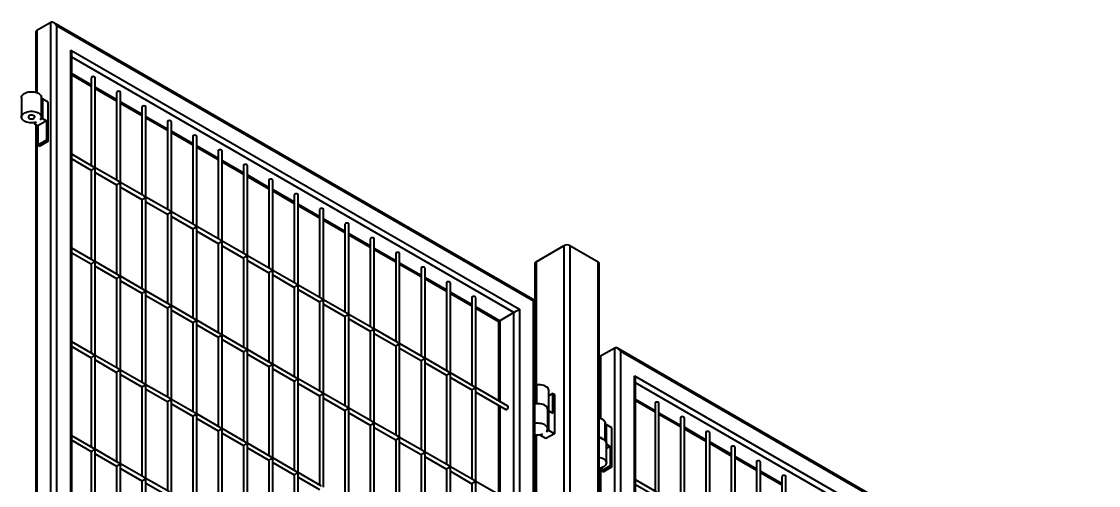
# Model space of a CAD drawing. Header units: millimetres. Extents: x 0 to 420, y 0 to 297.
# Drawn here: x 265.96 to 292.98, y 174.21 to 185.84 of the extents above; entities that cross this region are included whole.
import ezdxf

# ---------------------------------------------------------------- set-up
doc = ezdxf.new("R2010")
doc.units = ezdxf.units.MM

msp = doc.modelspace()

# ---------------------------------------------------------------- linework, layer by layer
at = {"color": 7, "linetype": 'Continuous', "lineweight": 40}
for p, q in [((266.7009, 185.8156), (266.3473, 185.6115)), ((266.7009, 156.4201), (266.7009, 185.8156)), ((278.8358, 178.844), (266.7716, 185.8086)), ((266.8423, 185.7339), (266.8423, 156.5018)), ((278.8065, 178.8271), (266.8423, 185.7339)), ((266.318, 185.5467), (266.318, 184.0644)), ((267.1959, 185.1215), (278.453, 178.6229)), ((267.1959, 156.7059), (267.1959, 185.1215)), ((267.2251, 156.7228), (267.2251, 185.023)), ((267.2251, 184.4993), (267.7115, 184.2185)), ((267.7115, 184.4276), (267.7115, 182.2279)), ((267.8115, 182.1701), (267.8115, 184.4276)), ((267.8115, 184.1608), (268.3479, 183.8512)), ((268.3479, 184.0602), (268.3479, 181.8605)), ((268.4479, 181.8028), (268.4479, 184.0602)), ((265.963, 183.9334), (265.963, 183.4435)), ((266.463, 183.4435), (266.463, 183.9334)), ((266.4887, 183.8967), (266.463, 183.8818)), ((266.4887, 183.8967), (266.4887, 183.4068)), ((266.6302, 183.8151), (266.4887, 183.8967)), ((266.6302, 182.8352), (266.6302, 183.8151)), ((268.4479, 183.7934), (268.9843, 183.4838)), ((268.9843, 183.6928), (268.9843, 181.4931)), ((269.0843, 181.4354), (269.0843, 183.6928)), ((266.3332, 183.317), (266.2766, 183.2843)), ((266.2766, 183.3039), (266.2766, 183.2843)), ((266.2766, 183.2843), (266.3756, 183.2272)), ((266.318, 183.2604), (266.318, 159.5682)), ((266.5877, 183.3496), (266.3756, 183.2272)), ((266.3756, 183.2272), (266.3756, 182.7372)), ((266.4887, 183.4068), (266.4322, 183.3741)), ((266.4887, 183.4068), (266.5877, 183.3496)), ((266.5877, 183.3496), (266.5877, 182.8597)), ((269.0843, 183.426), (269.6207, 183.1164)), ((269.6207, 183.3254), (269.6207, 181.1257)), ((269.7207, 181.068), (269.7207, 183.3254)), ((269.7207, 183.0587), (270.2571, 182.749)), ((270.2571, 182.9581), (270.2571, 180.7583)), ((270.3571, 180.7006), (270.3571, 182.958)), ((266.5877, 182.8597), (266.3756, 182.7372)), ((266.3756, 182.7372), (266.418, 182.7127)), ((266.6302, 182.8352), (266.418, 182.7127)), ((266.5877, 182.8597), (266.6302, 182.8352)), ((270.3571, 182.6913), (270.8935, 182.3816)), ((267.7615, 182.199), (267.2251, 182.5087)), ((267.2251, 182.3932), (267.7115, 182.1124)), ((270.8935, 182.5907), (270.8935, 180.391)), ((270.9935, 180.3332), (270.9935, 182.5907)), ((267.7115, 182.1124), (267.7115, 179.8762)), ((268.3979, 181.8316), (267.8115, 182.1701)), ((267.8115, 179.8185), (267.8115, 182.1124)), ((270.9935, 182.3239), (271.5299, 182.0142)), ((271.5299, 182.2233), (271.5299, 180.0236)), ((271.6299, 179.9658), (271.6299, 182.2233)), ((267.8115, 182.0547), (268.3479, 181.745)), ((271.6299, 181.9565), (272.1663, 181.6468)), ((272.1663, 181.8559), (272.1663, 179.6562)), ((272.2663, 179.5985), (272.2663, 181.8559)), ((268.3479, 181.745), (268.3479, 179.5089)), ((269.0343, 181.4642), (268.4479, 181.8028)), ((268.4479, 179.4511), (268.4479, 181.745)), ((268.4479, 181.6873), (268.9843, 181.3776)), ((272.2663, 181.5891), (272.8027, 181.2795)), ((268.9843, 181.3776), (268.9843, 179.1415)), ((269.6707, 181.0969), (269.0843, 181.4354)), ((269.0843, 179.0837), (269.0843, 181.3776)), ((269.0843, 181.3199), (269.6207, 181.0103)), ((272.8027, 181.4885), (272.8027, 179.2888)), ((272.9027, 179.2311), (272.9027, 181.4885)), ((269.6207, 181.0103), (269.6207, 178.7741)), ((270.3071, 180.7295), (269.7207, 181.068)), ((269.7207, 178.7163), (269.7207, 181.0103)), ((272.9027, 181.2217), (273.4391, 180.9121)), ((273.4391, 181.1211), (273.4391, 178.9214)), ((273.5391, 178.8637), (273.5391, 181.1211)), ((269.7207, 180.9525), (270.2571, 180.6429)), ((273.5391, 180.8544), (274.0755, 180.5447)), ((274.0755, 180.7538), (274.0755, 178.554)), ((274.1755, 178.4963), (274.1755, 180.7537)), ((270.2571, 180.6429), (270.2571, 178.4067)), ((270.9435, 180.3621), (270.3571, 180.7006)), ((270.3571, 178.349), (270.3571, 180.6429)), ((270.3571, 180.5851), (270.8935, 180.2755)), ((274.1755, 180.487), (274.7119, 180.1773)), ((270.8935, 180.2755), (270.8935, 178.0393)), ((271.5799, 179.9947), (270.9935, 180.3332)), ((270.9935, 177.9816), (270.9935, 180.2755)), ((270.9935, 180.2178), (271.5299, 179.9081)), ((274.7119, 180.3864), (274.7119, 178.1866)), ((274.8119, 178.1289), (274.8119, 180.3864)), ((278.8702, 179.8112), (279.5773, 180.2194)), ((279.7187, 180.2194), (280.4258, 179.8112)), ((267.7615, 179.8474), (267.2251, 180.157)), ((267.2251, 180.0416), (267.7115, 179.7608)), ((272.2163, 179.6273), (271.6299, 179.9658)), ((274.8119, 180.1196), (275.3483, 179.8099)), ((275.3483, 180.019), (275.3483, 177.8193)), ((275.4483, 177.7615), (275.4483, 180.019)), ((267.7115, 179.7608), (267.7115, 177.5246)), ((268.3979, 179.48), (267.8115, 179.8185)), ((267.8115, 177.4669), (267.8115, 179.7608)), ((267.8115, 179.703), (268.3479, 179.3934)), ((271.5299, 179.9081), (271.5299, 177.6719)), ((271.6299, 177.6142), (271.6299, 179.9081)), ((271.6299, 179.8504), (272.1663, 179.5407)), ((275.4483, 179.7522), (275.9847, 179.4425)), ((275.9847, 179.6516), (275.9847, 177.4519)), ((276.0847, 177.3942), (276.0847, 179.6516)), ((278.8409, 179.7703), (278.8409, 176.766)), ((280.4551, 147.6225), (280.4551, 179.7703)), ((268.3479, 179.3934), (268.3479, 177.1572)), ((269.0343, 179.1126), (268.4479, 179.4511)), ((268.4479, 177.0995), (268.4479, 179.3934)), ((272.1663, 179.5407), (272.1663, 177.3045)), ((272.8527, 179.2599), (272.2663, 179.5985)), ((272.2663, 177.2468), (272.2663, 179.5407)), ((272.2663, 179.483), (272.8027, 179.1733)), ((276.0847, 179.3848), (276.6211, 179.0752)), ((268.4479, 179.3357), (268.9843, 179.026)), ((272.8027, 179.1733), (272.8027, 176.9372)), ((273.4891, 178.8926), (272.9027, 179.2311)), ((272.9027, 176.8794), (272.9027, 179.1733)), ((272.9027, 179.1156), (273.4391, 178.806)), ((276.6211, 179.2842), (276.6211, 177.0845)), ((276.7211, 177.0268), (276.7211, 179.2842)), ((268.9843, 179.026), (268.9843, 176.7898)), ((269.6707, 178.7452), (269.0843, 179.0837)), ((269.0843, 176.7321), (269.0843, 179.026)), ((269.0843, 178.9683), (269.6207, 178.6586)), ((274.1255, 178.5252), (273.5391, 178.8637)), ((276.7211, 179.0174), (277.2575, 178.7078)), ((277.2575, 178.9168), (277.2575, 176.7171)), ((277.3575, 176.6594), (277.3575, 178.9168)), ((278.8358, 149.4964), (278.8358, 178.844)), ((269.6207, 178.6586), (269.6207, 176.4224)), ((270.3071, 178.3778), (269.7207, 178.7164)), ((269.7207, 176.3647), (269.7207, 178.6586)), ((269.7207, 178.6009), (270.2571, 178.2912)), ((273.4391, 178.806), (273.4391, 176.5698)), ((273.5391, 176.512), (273.5391, 178.8059)), ((273.5391, 178.7482), (274.0755, 178.4386)), ((277.3575, 178.6501), (277.9287, 178.3203)), ((278.453, 178.6229), (278.453, 150.2073)), ((278.8065, 149.5949), (278.8065, 178.8271)), ((270.9435, 178.0105), (270.3571, 178.349)), ((274.0755, 178.4386), (274.0755, 176.2024)), ((274.7619, 178.1578), (274.1755, 178.4963)), ((274.1755, 176.1447), (274.1755, 178.4386)), ((274.1755, 178.3808), (274.7119, 178.0712)), ((277.9287, 178.3203), (277.9287, 176.3296)), ((278.3116, 178.5413), (277.958, 178.3372)), ((270.2571, 178.2912), (270.2571, 176.0551)), ((270.3571, 175.9973), (270.3571, 178.2912)), ((270.3571, 178.2335), (270.8935, 177.9238)), ((274.7119, 178.0712), (274.7119, 175.835)), ((275.3983, 177.7904), (274.8119, 178.1289)), ((274.8119, 175.7773), (274.8119, 178.0712)), ((267.7615, 177.4957), (267.2251, 177.8054)), ((270.8935, 177.9238), (270.8935, 175.6877)), ((271.5799, 177.6431), (270.9935, 177.9816)), ((270.9935, 175.6299), (270.9935, 177.9238)), ((270.9935, 177.8661), (271.5299, 177.5565)), ((274.8119, 178.0135), (275.3483, 177.7038)), ((276.0347, 177.423), (275.4483, 177.7615)), ((267.2251, 177.6899), (267.7115, 177.4091)), ((271.5299, 177.5565), (271.5299, 175.3203)), ((272.2163, 177.2757), (271.6299, 177.6142)), ((271.6299, 175.2626), (271.6299, 177.5565)), ((271.6299, 177.4987), (272.1663, 177.1891)), ((275.3483, 177.7038), (275.3483, 175.4676)), ((275.4483, 175.4099), (275.4483, 177.7038)), ((275.4483, 177.6461), (275.9847, 177.3364)), ((280.843, 177.6515), (280.4895, 177.4474)), ((280.843, 148.256), (280.843, 177.6515)), ((292.978, 170.6799), (280.9137, 177.6445)), ((280.9844, 177.5698), (280.9844, 148.3377)), ((292.9487, 170.663), (280.9844, 177.5698)), ((267.7115, 177.4091), (267.7115, 175.173)), ((268.3979, 177.1283), (267.8115, 177.4669)), ((267.8115, 175.1152), (267.8115, 177.4091)), ((267.8115, 177.3514), (268.3479, 177.0417)), ((272.8527, 176.9083), (272.2663, 177.2468)), ((275.9847, 177.3364), (275.9847, 175.1002)), ((276.6711, 177.0556), (276.0847, 177.3942)), ((276.0847, 175.0425), (276.0847, 177.3364)), ((276.0847, 177.2787), (276.6211, 176.969)), ((280.4602, 177.3827), (280.4602, 175.9003)), ((268.3479, 177.0417), (268.3479, 174.8056)), ((269.0343, 176.761), (268.4479, 177.0995)), ((268.4479, 174.7478), (268.4479, 177.0417)), ((268.4479, 176.984), (268.9843, 176.6744)), ((272.1663, 177.1891), (272.1663, 174.9529)), ((272.2663, 174.8952), (272.2663, 177.1891)), ((272.2663, 177.1314), (272.8027, 176.8217)), ((276.6211, 176.969), (276.6211, 174.7329)), ((277.3075, 176.6883), (276.7211, 177.0268)), ((276.7211, 174.6751), (276.7211, 176.969)), ((281.338, 176.9575), (292.5951, 170.4589)), ((281.338, 148.5418), (281.338, 176.9575)), ((269.6707, 176.3936), (269.0843, 176.7321)), ((272.8027, 176.8217), (272.8027, 174.5855)), ((273.4891, 176.5409), (272.9027, 176.8794)), ((272.9027, 174.5278), (272.9027, 176.8217)), ((272.9027, 176.764), (273.4391, 176.4543)), ((276.7211, 176.9113), (277.2575, 176.6016)), ((278.8358, 176.7689), (278.8773, 176.745)), ((278.8773, 176.745), (278.8773, 176.255)), ((281.3673, 148.5588), (281.3673, 176.8589)), ((268.9843, 176.6744), (268.9843, 174.4382)), ((269.0843, 174.3805), (269.0843, 176.6744)), ((269.0843, 176.6166), (269.6207, 176.307)), ((273.4391, 176.4543), (273.4391, 174.2181)), ((274.1255, 176.1735), (273.5391, 176.5121)), ((273.5391, 174.1604), (273.5391, 176.4543)), ((277.2575, 176.6016), (277.2575, 174.3655)), ((278.1598, 176.1962), (277.3575, 176.6594)), ((277.3575, 174.3077), (277.3575, 176.6016)), ((277.3575, 176.5439), (278.1098, 176.1096)), ((279.1909, 176.0958), (279.1909, 176.5858)), ((279.2874, 176.5082), (279.1909, 176.4525)), ((279.2874, 176.0183), (279.2874, 176.5082)), ((279.2874, 176.5082), (279.3298, 176.4837)), ((279.3298, 176.4837), (279.3298, 175.5039)), ((269.6207, 176.307), (269.6207, 174.0708)), ((270.3071, 176.0262), (269.7207, 176.3647)), ((269.7207, 174.0131), (269.7207, 176.307)), ((269.7207, 176.2492), (270.2571, 175.9396)), ((273.5391, 176.3966), (274.0755, 176.0869)), ((274.7619, 175.8061), (274.1755, 176.1447)), ((277.9287, 176.2141), (277.9287, 173.978)), ((278.8773, 176.255), (278.8358, 176.2789)), ((281.3673, 176.3352), (281.8537, 176.0545)), ((281.8537, 176.2635), (281.8537, 174.0638)), ((281.9537, 174.0061), (281.9537, 176.2635)), ((270.2571, 175.9396), (270.2571, 173.7034)), ((270.9435, 175.6588), (270.3571, 175.9973)), ((270.3571, 173.6457), (270.3571, 175.9396)), ((270.3571, 175.8819), (270.8935, 175.5722)), ((274.0755, 176.0869), (274.0755, 173.8508)), ((274.1755, 173.793), (274.1755, 176.0869)), ((274.1755, 176.0292), (274.7119, 175.7195)), ((279.1626, 175.6222), (279.1626, 176.1122)), ((279.1884, 176.0754), (279.1626, 176.0605)), ((279.1884, 175.5855), (279.1884, 176.0754)), ((279.1884, 176.0754), (279.2874, 176.0183)), ((281.9537, 175.9967), (282.4901, 175.6871)), ((282.4901, 175.8961), (282.4901, 173.6964)), ((282.5901, 173.6387), (282.5901, 175.8961)), ((271.5799, 175.2914), (270.9935, 175.6299)), ((274.7119, 175.7195), (274.7119, 173.4834)), ((275.3983, 175.4388), (274.8119, 175.7773)), ((274.8119, 173.4256), (274.8119, 175.7195)), ((274.8119, 175.6618), (275.3483, 175.3522)), ((280.6051, 175.3298), (280.6051, 175.7693)), ((280.6309, 175.7326), (280.6051, 175.7177)), ((280.6309, 175.7326), (280.6309, 175.2835)), ((280.7723, 175.651), (280.6309, 175.7326)), ((280.7723, 174.6711), (280.7723, 175.651)), ((282.5901, 175.6293), (283.1265, 175.3197)), ((267.7615, 175.1441), (267.2251, 175.4537)), ((267.2251, 175.3383), (267.7115, 175.0575)), ((270.8935, 175.5722), (270.8935, 173.336)), ((270.9935, 173.2783), (270.9935, 175.5722)), ((270.9935, 175.5145), (271.5299, 175.2048)), ((275.3483, 175.3522), (275.3483, 173.116)), ((276.0347, 175.0714), (275.4483, 175.4099)), ((275.4483, 173.0583), (275.4483, 175.3522)), ((278.8409, 175.484), (278.8409, 152.2697)), ((279.0328, 175.4957), (278.9762, 175.463)), ((278.9762, 175.463), (278.9762, 175.4827)), ((279.1177, 175.3814), (278.9762, 175.463)), ((279.3298, 175.5039), (279.1177, 175.3814)), ((279.1884, 175.5855), (279.1318, 175.5528)), ((279.3298, 175.5039), (279.1884, 175.5855)), ((283.1265, 175.5287), (283.1265, 173.329)), ((283.2265, 173.2713), (283.2265, 175.5287)), ((267.7115, 175.0575), (267.7115, 172.8213)), ((268.3979, 174.7767), (267.8115, 175.1152)), ((267.8115, 172.7636), (267.8115, 175.0575)), ((271.5299, 175.2048), (271.5299, 172.9687)), ((272.2163, 174.924), (271.6299, 175.2626)), ((271.6299, 172.9109), (271.6299, 175.2048)), ((271.6299, 175.1471), (272.1663, 174.8374)), ((275.4483, 175.2944), (275.9847, 174.9848)), ((280.6334, 174.7732), (280.6334, 175.2631)), ((280.6334, 175.2412), (280.7299, 175.1855)), ((280.7299, 175.1855), (280.6334, 175.1298)), ((280.7299, 175.1855), (280.7299, 174.6956)), ((283.2265, 175.262), (283.7629, 174.9523)), ((283.7629, 175.1614), (283.7629, 172.9616)), ((283.8629, 172.9039), (283.8629, 175.1614)), ((267.8115, 174.9998), (268.3479, 174.6901)), ((272.1663, 174.8374), (272.1663, 172.6013)), ((272.8527, 174.5567), (272.2663, 174.8952)), ((272.2663, 172.5435), (272.2663, 174.8374)), ((275.9847, 174.9848), (275.9847, 172.7486)), ((276.6711, 174.704), (276.0847, 175.0425)), ((276.0847, 172.6909), (276.0847, 174.9848)), ((276.0847, 174.927), (276.6211, 174.6174)), ((283.8629, 174.8946), (284.3993, 174.5849)), ((284.3993, 174.794), (284.3993, 172.5943)), ((284.4993, 172.5365), (284.4993, 174.794)), ((268.3479, 174.6901), (268.3479, 172.4539)), ((269.0343, 174.4093), (268.4479, 174.7478)), ((268.4479, 172.3962), (268.4479, 174.6901)), ((268.4479, 174.6324), (268.9843, 174.3227)), ((272.2663, 174.7797), (272.8027, 174.4701)), ((273.4891, 174.1893), (272.9027, 174.5278)), ((276.6211, 174.6174), (276.6211, 172.3812)), ((277.3075, 174.3366), (276.7211, 174.6751)), ((276.7211, 172.3235), (276.7211, 174.6174)), ((276.7211, 174.5597), (277.2575, 174.25)), ((280.4602, 174.6358), (280.4602, 151.4041)), ((280.7299, 174.6956), (280.5177, 174.5732)), ((280.5177, 174.6515), (280.5177, 174.5732)), ((280.5177, 174.5732), (280.5602, 174.5487)), ((280.7723, 174.6711), (280.5602, 174.5487)), ((280.7299, 174.6956), (280.7723, 174.6711)), ((284.4993, 174.5272), (285.0357, 174.2175)), ((268.9843, 174.3227), (268.9843, 172.0866)), ((269.6707, 174.0419), (269.0843, 174.3805)), ((269.0843, 172.0288), (269.0843, 174.3227)), ((269.0843, 174.265), (269.6207, 173.9553)), ((272.8027, 174.4701), (272.8027, 172.2339)), ((272.9027, 172.1762), (272.9027, 174.4701)), ((272.9027, 174.4123), (273.4391, 174.1027)), ((277.2575, 174.25), (277.2575, 172.0138)), ((278.1598, 173.8446), (277.3575, 174.3077)), ((277.3575, 171.9561), (277.3575, 174.25)), ((281.9037, 174.0349), (281.3673, 174.3446)), ((285.0357, 174.4266), (285.0357, 172.2269)), ((285.1357, 172.1691), (285.1357, 174.4266)), ((281.3673, 174.2291), (281.8537, 173.9483))]:
    msp.add_line(p, q, dxfattribs=at)
at = {"color": 8, "linetype": 'Continuous', "lineweight": 40}
for p, q in [((266.3473, 185.6115), (266.3473, 184.0551)), ((278.3116, 178.5413), (267.2251, 184.9413)), ((267.2251, 184.5331), (267.7115, 184.2523)), ((267.8115, 184.1946), (268.3479, 183.885)), ((268.4479, 183.8272), (268.9843, 183.5176)), ((269.0843, 183.4599), (269.6207, 183.1502)), ((266.3473, 183.2435), (266.3473, 159.5589)), ((269.7207, 183.0925), (270.2571, 182.7828)), ((270.3571, 182.7251), (270.8935, 182.4154)), ((270.9935, 182.3577), (271.5299, 182.048)), ((271.6299, 181.9903), (272.1663, 181.6807)), ((272.2663, 181.6229), (272.8027, 181.3133)), ((272.9027, 181.2556), (273.4391, 180.9459)), ((273.5391, 180.8882), (274.0755, 180.5785)), ((274.1755, 180.5208), (274.7119, 180.2111)), ((279.5773, 148.0476), (279.5773, 180.2194)), ((279.7187, 180.2194), (279.7187, 148.0476)), ((274.8119, 180.1534), (275.3483, 179.8437)), ((275.4483, 179.786), (275.9847, 179.4764)), ((278.8702, 179.8112), (278.8702, 176.749)), ((280.4258, 147.6394), (280.4258, 179.8112)), ((276.0847, 179.4186), (276.6211, 179.109)), ((276.7211, 179.0512), (277.2575, 178.7416)), ((277.3575, 178.6839), (277.958, 178.3372)), ((277.958, 178.3372), (277.958, 176.3127)), ((278.3116, 150.3228), (278.3116, 178.5413)), ((280.4895, 177.4474), (280.4895, 175.8911)), ((292.4537, 170.3772), (281.3673, 176.7773)), ((277.958, 176.1972), (277.958, 173.9611)), ((281.3673, 176.3691), (281.8537, 176.0883)), ((281.9537, 176.0305), (282.4901, 175.7209)), ((282.5901, 175.6632), (283.1265, 175.3535)), ((278.8702, 175.48), (278.8702, 152.2528)), ((283.2265, 175.2958), (283.7629, 174.9861)), ((283.8629, 174.9284), (284.3993, 174.6187)), ((280.4895, 174.6425), (280.4895, 151.3948)), ((284.4993, 174.561), (285.0357, 174.2514))]:
    msp.add_line(p, q, dxfattribs=at)
at = {"color": 7, "linetype": 'Continuous', "lineweight": 40, "flags": 128}
for points in [[(267.8115, 184.4276), (267.8077, 184.4386), (267.7969, 184.448), (267.7807, 184.4543), (267.7615, 184.4564), (267.7424, 184.4543), (267.7262, 184.448), (267.7153, 184.4386), (267.7115, 184.4276), (267.7115, 184.4276)], [(265.963, 183.9334), (265.9646, 183.9497), (265.9728, 183.9735), (265.9878, 183.9961), (266.0091, 184.017), (266.0362, 184.0355), (266.0683, 184.0511), (266.1044, 184.0634), (266.1436, 184.0721), (266.1848, 184.0768), (266.2268, 184.0775), (266.2683, 184.0742), (266.3083, 184.0668), (266.3457, 184.0558), (266.3792, 184.0412), (266.4081, 184.0236), (266.4315, 184.0035), (266.4488, 183.9814), (266.4593, 183.958), (266.463, 183.9338), (266.463, 183.9334)], [(268.4479, 184.0602), (268.4441, 184.0712), (268.4333, 184.0806), (268.4171, 184.0869), (268.3979, 184.0891), (268.3788, 184.0869), (268.3626, 184.0806), (268.3517, 184.0713), (268.3479, 184.0602), (268.3479, 184.0602)], [(269.0843, 183.6928), (269.0805, 183.7039), (269.0697, 183.7132), (269.0535, 183.7195), (269.0343, 183.7217), (269.0152, 183.7195), (268.999, 183.7132), (268.9881, 183.7039), (268.9843, 183.6928), (268.9843, 183.6928)], [(266.3332, 183.317), (266.2948, 183.3071), (266.2541, 183.3012), (266.2123, 183.2992), (266.1705, 183.3013), (266.1299, 183.3074), (266.0916, 183.3173), (266.0567, 183.3308), (266.0263, 183.3475), (266.0011, 183.3669), (265.9819, 183.3885), (265.9692, 183.4116), (265.9634, 183.4356), (265.9646, 183.4598), (265.9728, 183.4835), (265.9878, 183.5062), (266.0091, 183.527), (266.0362, 183.5456), (266.0683, 183.5612), (266.1044, 183.5735), (266.1436, 183.5822), (266.1848, 183.5869), (266.2268, 183.5876), (266.2683, 183.5842), (266.3083, 183.5769), (266.3457, 183.5658), (266.3792, 183.5513), (266.4081, 183.5337), (266.4315, 183.5136), (266.4488, 183.4915), (266.4593, 183.468), (266.463, 183.4439), (266.4596, 183.4197), (266.4492, 183.3963), (266.4322, 183.3741)], [(266.2695, 183.4109), (266.2837, 183.4219), (266.2916, 183.4349), (266.2925, 183.4487), (266.2863, 183.462), (266.2736, 183.4736), (266.2555, 183.4826), (266.2337, 183.4881), (266.21, 183.4897), (266.1866, 183.4871), (266.1655, 183.4807), (266.1486, 183.4709), (266.1375, 183.4588), (266.133, 183.4452), (266.1357, 183.4316), (266.1452, 183.4189), (266.1608, 183.4085), (266.181, 183.4012), (266.204, 183.3976), (266.2278, 183.3981), (266.2503, 183.4027), (266.2695, 183.4109)], [(269.7207, 183.3254), (269.7169, 183.3365), (269.7061, 183.3458), (269.6899, 183.3521), (269.6707, 183.3543), (269.6516, 183.3521), (269.6354, 183.3458), (269.6245, 183.3365), (269.6207, 183.3254), (269.6207, 183.3254)], [(270.3571, 182.958), (270.3533, 182.9691), (270.3425, 182.9785), (270.3263, 182.9847), (270.3071, 182.9869), (270.288, 182.9847), (270.2718, 182.9785), (270.2609, 182.9691), (270.2571, 182.9581)], [(270.9935, 182.5907), (270.9897, 182.6017), (270.9789, 182.6111), (270.9627, 182.6173), (270.9435, 182.6195), (270.9244, 182.6173), (270.9082, 182.6111), (270.8973, 182.6017), (270.8935, 182.5907), (270.8935, 182.5907)], [(271.6299, 182.2233), (271.6261, 182.2343), (271.6153, 182.2437), (271.5991, 182.25), (271.5799, 182.2521), (271.5608, 182.2499), (271.5446, 182.2437), (271.5337, 182.2343), (271.5299, 182.2233), (271.5299, 182.2233)], [(272.2663, 181.8559), (272.2625, 181.8669), (272.2517, 181.8763), (272.2354, 181.8826), (272.2163, 181.8848), (272.1972, 181.8826), (272.181, 181.8763), (272.1701, 181.8669), (272.1663, 181.8559), (272.1663, 181.8559)], [(272.9027, 181.4885), (272.8989, 181.4996), (272.8881, 181.5089), (272.8718, 181.5152), (272.8527, 181.5174), (272.8336, 181.5152), (272.8174, 181.5089), (272.8065, 181.4996), (272.8027, 181.4885), (272.8027, 181.4885)], [(273.5391, 181.1211), (273.5353, 181.1322), (273.5245, 181.1415), (273.5082, 181.1478), (273.4891, 181.15), (273.47, 181.1478), (273.4537, 181.1415), (273.4429, 181.1322), (273.4391, 181.1211), (273.4391, 181.1211)], [(274.1755, 180.7537), (274.1717, 180.7648), (274.1609, 180.7742), (274.1446, 180.7804), (274.1255, 180.7826), (274.1064, 180.7804), (274.0901, 180.7742), (274.0793, 180.7648), (274.0755, 180.7538), (274.0755, 180.7538)], [(274.8119, 180.3864), (274.8081, 180.3974), (274.7973, 180.4068), (274.781, 180.413), (274.7619, 180.4152), (274.7428, 180.413), (274.7265, 180.4068), (274.7157, 180.3974), (274.7119, 180.3864), (274.7119, 180.3864)], [(275.4483, 180.019), (275.4445, 180.03), (275.4336, 180.0394), (275.4174, 180.0456), (275.3983, 180.0478), (275.3792, 180.0456), (275.3629, 180.0394), (275.3521, 180.03), (275.3483, 180.019), (275.3483, 180.019)], [(276.0847, 179.6516), (276.0809, 179.6626), (276.07, 179.672), (276.0538, 179.6783), (276.0347, 179.6805), (276.0156, 179.6783), (275.9993, 179.672), (275.9885, 179.6626), (275.9847, 179.6516), (275.9847, 179.6516)], [(276.7211, 179.2842), (276.7173, 179.2953), (276.7064, 179.3046), (276.6902, 179.3109), (276.6711, 179.3131), (276.6519, 179.3109), (276.6357, 179.3046), (276.6249, 179.2953), (276.6211, 179.2842), (276.6211, 179.2842)], [(277.3575, 178.9168), (277.3537, 178.9279), (277.3428, 178.9372), (277.3266, 178.9435), (277.3075, 178.9457), (277.2883, 178.9435), (277.2721, 178.9372), (277.2613, 178.9279), (277.2575, 178.9168), (277.2575, 178.9168)], [(279.1909, 176.5858), (279.1905, 176.5937), (279.1847, 176.6177), (279.172, 176.6408), (279.1528, 176.6624), (279.1276, 176.6817), (279.0971, 176.6984), (279.0623, 176.7119), (279.024, 176.7219), (278.9834, 176.728), (278.9416, 176.7301), (278.8997, 176.7281), (278.8773, 176.7253)], [(278.1348, 176.1121), (278.1483, 176.123), (278.1598, 176.1385), (278.1675, 176.1562), (278.1701, 176.1733), (278.1675, 176.1874), (278.1598, 176.1962), (278.1598, 176.1962)], [(279.1626, 176.1122), (279.1626, 176.1126), (279.159, 176.1367), (279.1484, 176.1601), (279.1312, 176.1822), (279.1078, 176.2024), (279.0789, 176.2199), (279.0453, 176.2345), (279.008, 176.2456), (278.968, 176.2529), (278.9264, 176.2563), (278.8844, 176.2556), (278.8433, 176.2508), (278.8358, 176.2495)], [(279.1884, 176.0754), (279.1893, 176.0796), (279.1905, 176.1038), (279.1847, 176.1278), (279.172, 176.1509), (279.1528, 176.1724), (279.1276, 176.1918), (279.103, 176.2057)], [(281.9537, 176.2635), (281.9499, 176.2746), (281.939, 176.2839), (281.9228, 176.2902), (281.9037, 176.2924), (281.8845, 176.2902), (281.8683, 176.2839), (281.8575, 176.2746), (281.8537, 176.2635), (281.8537, 176.2635)], [(278.1098, 176.1096), (278.1213, 176.1074), (278.1348, 176.1121)], [(280.4551, 175.9016), (280.4878, 175.8917), (280.5214, 175.8771), (280.5503, 175.8596), (280.5737, 175.8394), (280.5909, 175.8173), (280.6015, 175.7939), (280.6051, 175.7697), (280.6051, 175.7693)], [(282.5901, 175.8961), (282.5863, 175.9072), (282.5754, 175.9165), (282.5592, 175.9228), (282.5401, 175.925), (282.5209, 175.9228), (282.5047, 175.9165), (282.4939, 175.9072), (282.4901, 175.8961), (282.4901, 175.8961)], [(279.1318, 175.5528), (279.1488, 175.575), (279.1592, 175.5985), (279.1626, 175.6226), (279.159, 175.6468), (279.1484, 175.6702), (279.1312, 175.6923), (279.1078, 175.7124), (279.0789, 175.73), (279.0453, 175.7446), (279.008, 175.7556), (278.968, 175.763), (278.9264, 175.7663), (278.8844, 175.7656), (278.8433, 175.7609), (278.8358, 175.7596)], [(280.4551, 175.4014), (280.4665, 175.3992), (280.5048, 175.3893), (280.5396, 175.3758), (280.5701, 175.3591), (280.5953, 175.3397), (280.6145, 175.3181), (280.6272, 175.295), (280.633, 175.2711), (280.6334, 175.2631)], [(283.2265, 175.5287), (283.2227, 175.5398), (283.2118, 175.5491), (283.1956, 175.5554), (283.1765, 175.5576), (283.1573, 175.5554), (283.1411, 175.5491), (283.1303, 175.5398), (283.1265, 175.5287), (283.1265, 175.5287)], [(283.8629, 175.1614), (283.8591, 175.1724), (283.8482, 175.1818), (283.832, 175.188), (283.8129, 175.1902), (283.7937, 175.188), (283.7775, 175.1818), (283.7667, 175.1724), (283.7629, 175.1614), (283.7629, 175.1614)], [(280.4551, 174.9114), (280.4665, 174.9093), (280.5048, 174.8993), (280.5396, 174.8858), (280.5701, 174.8692), (280.5953, 174.8498), (280.6145, 174.8282), (280.6272, 174.8051), (280.633, 174.7811), (280.6318, 174.7569), (280.6236, 174.7331), (280.6086, 174.7105), (280.5873, 174.6896), (280.5602, 174.6711), (280.5281, 174.6555), (280.492, 174.6432), (280.4551, 174.6349)], [(284.4993, 174.794), (284.4955, 174.805), (284.4846, 174.8144), (284.4684, 174.8206), (284.4493, 174.8228), (284.4301, 174.8206), (284.4139, 174.8144), (284.4031, 174.805), (284.3993, 174.794)], [(285.1357, 174.4266), (285.1318, 174.4376), (285.121, 174.447), (285.1048, 174.4533), (285.0857, 174.4554), (285.0665, 174.4533), (285.0503, 174.447), (285.0395, 174.4376), (285.0357, 174.4266), (285.0357, 174.4266)]]:
    msp.add_lwpolyline(points, dxfattribs=at)
at = {"color": 7, "linetype": 'Continuous', "lineweight": 40}
for centre, radius, start, end in [((279.648, 180.0829), 0.1537, 62.61403, 117.38755), ((278.8909, 179.7653), 0.0503, 114.3785, 174.30173), ((280.4051, 179.7653), 0.0503, 5.69149, 65.61427), ((278.9123, 175.8918), 0.4141, 259.35745, 286.92063), ((280.3894, 175.1337), 0.2857, 56.89733, 76.70817)]:
    msp.add_arc(centre, radius, start, end, dxfattribs=at)
for centre, major_axis, ratio, start_param, end_param in [((266.418, 185.489), (-0.0707, 0.1225), 0.5773346, 6.2831447, 7.0685428), ((266.7716, 185.6931), (-0.0707, 0.1225), 0.5773346, 4.7123483, 6.2831447), ((267.1251, 185.0807), (-0.0707, 0.1225), 0.5773346, 3.9269502, 4.7123483), ((267.7615, 182.1413), (0.05, 0.0289), 0.0000704, 3.141552, 5.4977465), ((267.7615, 182.1413), (-0.0354, 0.0612), 0.5773346, 4.7123483, 5.4978278), ((267.7615, 182.1413), (0.05, 0.0289), 0.0000704, 5.4977465, 6.2831447), ((267.7615, 182.1413), (-0.0354, 0.0612), 0.5773346, 3.9269502, 4.7123483), ((268.3979, 181.7739), (-0.0354, 0.0612), 0.5773346, 4.7123483, 5.4978278), ((268.3979, 181.7739), (0.05, 0.0289), 0.0000704, 3.141552, 5.4977465), ((268.3979, 181.7739), (0.05, 0.0289), 0.0000704, 5.4977465, 6.2831447), ((268.3979, 181.7739), (-0.0354, 0.0612), 0.5773346, 3.9269502, 4.7123483), ((269.0343, 181.4065), (0.05, 0.0289), 0.0000704, 3.141552, 5.4977465), ((269.0343, 181.4065), (-0.0354, 0.0612), 0.5773346, 4.7123483, 5.4978278), ((269.0343, 181.4065), (0.05, 0.0289), 0.0000704, 5.4977465, 6.2831447), ((269.0343, 181.4065), (-0.0354, 0.0612), 0.5773346, 3.9269502, 4.7123483), ((269.6707, 181.0391), (0.05, 0.0289), 0.0000704, 3.141552, 5.4977465), ((269.6707, 181.0391), (-0.0354, 0.0612), 0.5773346, 4.7123483, 5.4978278), ((269.6707, 181.0391), (0.05, 0.0289), 0.0000704, 5.4977465, 6.2831447), ((269.6707, 181.0391), (-0.0354, 0.0612), 0.5773346, 3.9269502, 4.7123483), ((270.3071, 180.6717), (0.05, 0.0289), 0.0000704, 3.141552, 5.4977465), ((270.3071, 180.6717), (-0.0354, 0.0612), 0.5773346, 4.7123483, 5.4978278), ((270.3071, 180.6717), (0.05, 0.0289), 0.0000704, 5.4977465, 6.2831447), ((270.3071, 180.6717), (-0.0354, 0.0612), 0.5773346, 3.9269502, 4.7123483), ((270.9435, 180.3044), (0.05, 0.0289), 0.0000704, 3.141552, 5.4977465), ((270.9435, 180.3044), (-0.0354, 0.0612), 0.5773346, 4.7123483, 5.4978278), ((270.9435, 180.3044), (0.05, 0.0289), 0.0000704, 5.4977465, 6.2831447), ((270.9435, 180.3044), (-0.0354, 0.0612), 0.5773346, 3.9269502, 4.7123483), ((271.5799, 179.937), (0.05, 0.0289), 0.0000704, 3.141552, 5.4977465), ((271.5799, 179.937), (-0.0354, 0.0612), 0.5773346, 4.7123483, 5.4978278), ((271.5799, 179.937), (0.05, 0.0289), 0.0000704, 5.4977465, 6.2831447), ((271.5799, 179.937), (-0.0354, 0.0612), 0.5773346, 3.9269502, 4.7123483), ((267.7615, 179.7896), (0.05, 0.0289), 0.0000704, 3.141552, 5.4977465), ((267.7615, 179.7896), (-0.0354, 0.0612), 0.5773346, 4.7123483, 5.4978278), ((267.7615, 179.7896), (0.05, 0.0289), 0.0000704, 5.4977465, 6.2831447), ((267.7615, 179.7896), (-0.0354, 0.0612), 0.5773346, 3.9269502, 4.7123483), ((268.3979, 179.4223), (0.05, 0.0289), 0.0000704, 3.141552, 5.4977465), ((268.3979, 179.4223), (-0.0354, 0.0612), 0.5773346, 4.7123483, 5.4978278), ((268.3979, 179.4223), (0.05, 0.0289), 0.0000704, 5.4977465, 6.2831447), ((268.3979, 179.4223), (-0.0354, 0.0612), 0.5773346, 3.9269502, 4.7123483), ((272.2163, 179.5696), (0.05, 0.0289), 0.0000704, 3.141552, 5.4977465), ((272.2163, 179.5696), (-0.0354, 0.0612), 0.5773346, 4.7123483, 5.4978278), ((272.2163, 179.5696), (0.05, 0.0289), 0.0000704, 5.4977465, 6.2831447), ((272.2163, 179.5696), (-0.0354, 0.0612), 0.5773346, 3.9269502, 4.7123483), ((269.0343, 179.0549), (-0.0354, 0.0612), 0.5773346, 4.7123483, 5.4978278), ((272.8527, 179.2022), (0.05, 0.0289), 0.0000704, 3.141552, 5.4977465), ((272.8527, 179.2022), (-0.0354, 0.0612), 0.5773346, 4.7123483, 5.4978278), ((272.8527, 179.2022), (0.05, 0.0289), 0.0000704, 5.4977465, 6.2831447), ((272.8527, 179.2022), (-0.0354, 0.0612), 0.5773346, 3.9269502, 4.7123483), ((269.0343, 179.0549), (0.05, 0.0289), 0.0000704, 3.141552, 5.4977465), ((269.0343, 179.0549), (0.05, 0.0289), 0.0000704, 5.4977465, 6.2831447), ((269.0343, 179.0549), (-0.0354, 0.0612), 0.5773346, 3.9269502, 4.7123483), ((273.4891, 178.8348), (0.05, 0.0289), 0.0000704, 3.141552, 5.4977465), ((273.4891, 178.8348), (-0.0354, 0.0612), 0.5773346, 4.7123483, 5.4978278), ((273.4891, 178.8348), (0.05, 0.0289), 0.0000704, 5.4977465, 6.2831447), ((273.4891, 178.8348), (-0.0354, 0.0612), 0.5773346, 3.9269502, 4.7123483), ((278.7358, 178.7863), (0.1, 0.0577), 0.0000704, 5.4977465, 6.2831447), ((269.6707, 178.6875), (0.05, 0.0289), 0.0000704, 3.141552, 5.4977465), ((269.6707, 178.6875), (-0.0354, 0.0612), 0.5773346, 4.7123483, 5.4978278), ((269.6707, 178.6875), (0.05, 0.0289), 0.0000704, 5.4977465, 6.2831447), ((269.6707, 178.6875), (-0.0354, 0.0612), 0.5773346, 3.9269502, 4.7123483), ((278.3823, 178.5821), (0.1, 0.0577), 0.0000704, 3.9269502, 5.4977465), ((270.3071, 178.3201), (0.05, 0.0289), 0.0000704, 3.141552, 5.4977465), ((270.3071, 178.3201), (-0.0354, 0.0612), 0.5773346, 4.7123483, 5.4978278), ((270.3071, 178.3201), (0.05, 0.0289), 0.0000704, 5.4977465, 6.2831447), ((270.3071, 178.3201), (-0.0354, 0.0612), 0.5773346, 3.9269502, 4.7123483), ((274.1255, 178.4674), (0.05, 0.0289), 0.0000704, 3.141552, 5.4977465), ((274.1255, 178.4674), (-0.0354, 0.0612), 0.5773346, 4.7123483, 5.4978278), ((274.1255, 178.4674), (0.05, 0.0289), 0.0000704, 5.4977465, 6.2831447), ((274.1255, 178.4674), (-0.0354, 0.0612), 0.5773346, 3.9269502, 4.7123483), ((278.0287, 178.378), (0.1, 0.0577), 0.0000704, 3.141552, 3.9269502), ((274.7619, 178.1001), (0.05, 0.0289), 0.0000704, 3.141552, 5.4977465), ((274.7619, 178.1001), (-0.0354, 0.0612), 0.5773346, 4.7123483, 5.4978278), ((274.7619, 178.1001), (0.05, 0.0289), 0.0000704, 5.4977465, 6.2831447), ((274.7619, 178.1001), (-0.0354, 0.0612), 0.5773346, 3.9269502, 4.7123483), ((270.9435, 177.9527), (0.05, 0.0289), 0.0000704, 3.141552, 5.4977465), ((270.9435, 177.9527), (-0.0354, 0.0612), 0.5773346, 4.7123483, 5.4978278), ((270.9435, 177.9527), (0.05, 0.0289), 0.0000704, 5.4977465, 6.2831447), ((270.9435, 177.9527), (-0.0354, 0.0612), 0.5773346, 3.9269502, 4.7123483), ((275.3983, 177.7327), (-0.0354, 0.0612), 0.5773346, 4.7123483, 5.4978278), ((275.3983, 177.7327), (0.05, 0.0289), 0.0000704, 5.4977465, 6.2831447), ((267.7615, 177.438), (-0.0354, 0.0612), 0.5773346, 4.7123483, 5.4978278), ((271.5799, 177.5853), (0.05, 0.0289), 0.0000704, 3.141552, 5.4977465), ((271.5799, 177.5853), (-0.0354, 0.0612), 0.5773346, 4.7123483, 5.4978278), ((271.5799, 177.5853), (0.05, 0.0289), 0.0000704, 5.4977465, 6.2831447), ((271.5799, 177.5853), (-0.0354, 0.0612), 0.5773346, 3.9269502, 4.7123483), ((275.3983, 177.7327), (0.05, 0.0289), 0.0000704, 3.141552, 5.4977465), ((275.3983, 177.7327), (-0.0354, 0.0612), 0.5773346, 3.9269502, 4.7123483), ((280.9137, 177.529), (-0.0707, 0.1225), 0.5773346, 4.7123483, 6.2831447), ((267.7615, 177.438), (0.05, 0.0289), 0.0000704, 3.141552, 5.4977465), ((267.7615, 177.438), (0.05, 0.0289), 0.0000704, 5.4977465, 6.2831447), ((267.7615, 177.438), (-0.0354, 0.0612), 0.5773346, 3.9269502, 4.7123483), ((272.2163, 177.2179), (0.05, 0.0289), 0.0000704, 3.141552, 5.4977465), ((272.2163, 177.2179), (-0.0354, 0.0612), 0.5773346, 4.7123483, 5.4978278), ((272.2163, 177.2179), (0.05, 0.0289), 0.0000704, 5.4977465, 6.2831447), ((272.2163, 177.2179), (-0.0354, 0.0612), 0.5773346, 3.9269502, 4.7123483), ((276.0347, 177.3653), (0.05, 0.0289), 0.0000704, 3.141552, 5.4977465), ((276.0347, 177.3653), (-0.0354, 0.0612), 0.5773346, 4.7123483, 5.4978278), ((276.0347, 177.3653), (0.05, 0.0289), 0.0000704, 5.4977465, 6.2831447), ((276.0347, 177.3653), (-0.0354, 0.0612), 0.5773346, 3.9269502, 4.7123483), ((280.5602, 177.3249), (-0.0707, 0.1225), 0.5773346, 6.2831447, 7.0685428), ((268.3979, 177.0706), (0.05, 0.0289), 0.0000704, 3.141552, 5.4977465), ((268.3979, 177.0706), (-0.0354, 0.0612), 0.5773346, 4.7123483, 5.4978278), ((268.3979, 177.0706), (0.05, 0.0289), 0.0000704, 5.4977465, 6.2831447), ((268.3979, 177.0706), (-0.0354, 0.0612), 0.5773346, 3.9269502, 4.7123483), ((276.6711, 176.9979), (0.05, 0.0289), 0.0000704, 3.141552, 5.4977465), ((276.6711, 176.9979), (-0.0354, 0.0612), 0.5773346, 4.7123483, 5.4978278), ((276.6711, 176.9979), (0.05, 0.0289), 0.0000704, 5.4977465, 6.2831447), ((276.6711, 176.9979), (-0.0354, 0.0612), 0.5773346, 3.9269502, 4.7123483), ((281.2673, 176.9166), (-0.0707, 0.1225), 0.5773346, 3.9269502, 4.7123483), ((269.0343, 176.7032), (0.05, 0.0289), 0.0000704, 3.141552, 5.4977465), ((269.0343, 176.7032), (-0.0354, 0.0612), 0.5773346, 4.7123483, 5.4978278), ((269.0343, 176.7032), (0.05, 0.0289), 0.0000704, 5.4977465, 6.2831447), ((269.0343, 176.7032), (-0.0354, 0.0612), 0.5773346, 3.9269502, 4.7123483), ((272.8527, 176.8506), (0.05, 0.0289), 0.0000704, 3.141552, 5.4977465), ((272.8527, 176.8506), (-0.0354, 0.0612), 0.5773346, 4.7123483, 5.4978278), ((272.8527, 176.8506), (0.05, 0.0289), 0.0000704, 5.4977465, 6.2831447), ((272.8527, 176.8506), (-0.0354, 0.0612), 0.5773346, 3.9269502, 4.7123483), ((277.3075, 176.6305), (-0.0354, 0.0612), 0.5773346, 4.7123483, 5.4978278), ((273.4891, 176.4832), (0.05, 0.0289), 0.0000704, 3.141552, 5.4977465), ((273.4891, 176.4832), (-0.0354, 0.0612), 0.5773346, 4.7123483, 5.4978278), ((273.4891, 176.4832), (0.05, 0.0289), 0.0000704, 5.4977465, 6.2831447), ((273.4891, 176.4832), (-0.0354, 0.0612), 0.5773346, 3.9269502, 4.7123483), ((277.3075, 176.6305), (0.05, 0.0289), 0.0000704, 3.141552, 5.4977465), ((277.3075, 176.6305), (0.05, 0.0289), 0.0000704, 5.4977465, 6.2831447), ((277.3075, 176.6305), (-0.0354, 0.0612), 0.5773346, 3.9269502, 4.7123483), ((269.6707, 176.3358), (0.05, 0.0289), 0.0000704, 3.141552, 5.4977465), ((269.6707, 176.3358), (-0.0354, 0.0612), 0.5773346, 4.7123483, 5.4978278), ((269.6707, 176.3358), (0.05, 0.0289), 0.0000704, 5.4977465, 6.2831447), ((269.6707, 176.3358), (-0.0354, 0.0612), 0.5773346, 3.9269502, 4.7123483), ((274.1255, 176.1158), (-0.0354, 0.0612), 0.5773346, 4.7123483, 5.4978278), ((274.1255, 176.1158), (0.05, 0.0289), 0.0000704, 5.4977465, 6.2831447), ((270.3071, 175.9685), (0.05, 0.0289), 0.0000704, 3.141552, 5.4977465), ((270.3071, 175.9685), (-0.0354, 0.0612), 0.5773346, 4.7123483, 5.4978278), ((270.3071, 175.9685), (0.05, 0.0289), 0.0000704, 5.4977465, 6.2831447), ((270.3071, 175.9685), (-0.0354, 0.0612), 0.5773346, 3.9269502, 4.7123483), ((274.1255, 176.1158), (0.05, 0.0289), 0.0000704, 3.141552, 5.4977465), ((274.1255, 176.1158), (-0.0354, 0.0612), 0.5773346, 3.9269502, 4.7123483), ((270.9435, 175.6011), (0.05, 0.0289), 0.0000704, 3.141552, 5.4977465), ((270.9435, 175.6011), (-0.0354, 0.0612), 0.5773346, 4.7123483, 5.4978278), ((270.9435, 175.6011), (0.05, 0.0289), 0.0000704, 5.4977465, 6.2831447), ((270.9435, 175.6011), (-0.0354, 0.0612), 0.5773346, 3.9269502, 4.7123483), ((274.7619, 175.7484), (0.05, 0.0289), 0.0000704, 3.141552, 5.4977465), ((274.7619, 175.7484), (-0.0354, 0.0612), 0.5773346, 4.7123483, 5.4978278), ((274.7619, 175.7484), (0.05, 0.0289), 0.0000704, 5.4977465, 6.2831447), ((274.7619, 175.7484), (-0.0354, 0.0612), 0.5773346, 3.9269502, 4.7123483), ((275.3983, 175.381), (0.05, 0.0289), 0.0000704, 3.141552, 5.4977465), ((275.3983, 175.381), (-0.0354, 0.0612), 0.5773346, 4.7123483, 5.4978278), ((275.3983, 175.381), (0.05, 0.0289), 0.0000704, 5.4977465, 6.2831447), ((275.3983, 175.381), (-0.0354, 0.0612), 0.5773346, 3.9269502, 4.7123483), ((267.7615, 175.0864), (0.05, 0.0289), 0.0000704, 3.141552, 5.4977465), ((267.7615, 175.0864), (-0.0354, 0.0612), 0.5773346, 4.7123483, 5.4978278), ((267.7615, 175.0864), (0.05, 0.0289), 0.0000704, 5.4977465, 6.2831447), ((267.7615, 175.0864), (-0.0354, 0.0612), 0.5773346, 3.9269502, 4.7123483), ((271.5799, 175.2337), (0.05, 0.0289), 0.0000704, 3.141552, 5.4977465), ((271.5799, 175.2337), (-0.0354, 0.0612), 0.5773346, 4.7123483, 5.4978278), ((271.5799, 175.2337), (0.05, 0.0289), 0.0000704, 5.4977465, 6.2831447), ((271.5799, 175.2337), (-0.0354, 0.0612), 0.5773346, 3.9269502, 4.7123483), ((276.0347, 175.0136), (-0.0354, 0.0612), 0.5773346, 4.7123483, 5.4978278), ((272.2163, 174.8663), (0.05, 0.0289), 0.0000704, 3.141552, 5.4977465), ((272.2163, 174.8663), (-0.0354, 0.0612), 0.5773346, 4.7123483, 5.4978278), ((272.2163, 174.8663), (0.05, 0.0289), 0.0000704, 5.4977465, 6.2831447), ((272.2163, 174.8663), (-0.0354, 0.0612), 0.5773346, 3.9269502, 4.7123483), ((276.0347, 175.0136), (0.05, 0.0289), 0.0000704, 3.141552, 5.4977465), ((276.0347, 175.0136), (0.05, 0.0289), 0.0000704, 5.4977465, 6.2831447), ((276.0347, 175.0136), (-0.0354, 0.0612), 0.5773346, 3.9269502, 4.7123483), ((268.3979, 174.719), (0.05, 0.0289), 0.0000704, 3.141552, 5.4977465), ((268.3979, 174.719), (-0.0354, 0.0612), 0.5773346, 4.7123483, 5.4978278), ((268.3979, 174.719), (0.05, 0.0289), 0.0000704, 5.4977465, 6.2831447), ((268.3979, 174.719), (-0.0354, 0.0612), 0.5773346, 3.9269502, 4.7123483), ((272.8527, 174.4989), (0.05, 0.0289), 0.0000704, 3.141552, 5.4977465), ((272.8527, 174.4989), (-0.0354, 0.0612), 0.5773346, 4.7123483, 5.4978278), ((272.8527, 174.4989), (0.05, 0.0289), 0.0000704, 5.4977465, 6.2831447), ((272.8527, 174.4989), (-0.0354, 0.0612), 0.5773346, 3.9269502, 4.7123483), ((276.6711, 174.6463), (0.05, 0.0289), 0.0000704, 3.141552, 5.4977465), ((276.6711, 174.6463), (-0.0354, 0.0612), 0.5773346, 4.7123483, 5.4978278), ((276.6711, 174.6463), (0.05, 0.0289), 0.0000704, 5.4977465, 6.2831447), ((276.6711, 174.6463), (-0.0354, 0.0612), 0.5773346, 3.9269502, 4.7123483), ((269.0343, 174.3516), (0.05, 0.0289), 0.0000704, 3.141552, 5.4977465), ((269.0343, 174.3516), (-0.0354, 0.0612), 0.5773346, 4.7123483, 5.4978278), ((269.0343, 174.3516), (0.05, 0.0289), 0.0000704, 5.4977465, 6.2831447), ((269.0343, 174.3516), (-0.0354, 0.0612), 0.5773346, 3.9269502, 4.7123483), ((277.3075, 174.2789), (0.05, 0.0289), 0.0000704, 3.141552, 5.4977465), ((277.3075, 174.2789), (-0.0354, 0.0612), 0.5773346, 4.7123483, 5.4978278), ((277.3075, 174.2789), (0.05, 0.0289), 0.0000704, 5.4977465, 6.2831447), ((277.3075, 174.2789), (-0.0354, 0.0612), 0.5773346, 3.9269502, 4.7123483)]:
    msp.add_ellipse(centre, major_axis=major_axis, ratio=ratio, start_param=start_param, end_param=end_param, dxfattribs=at)

doc.saveas('drawing.dxf')
